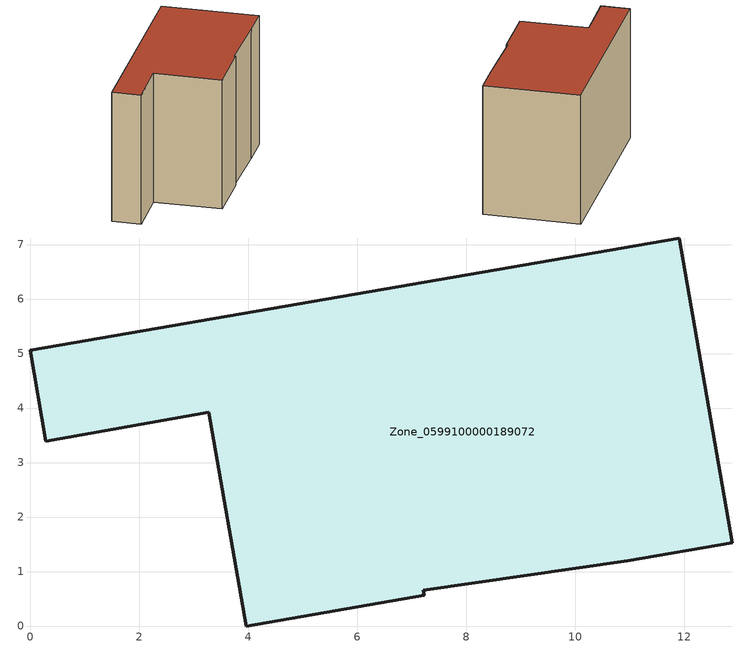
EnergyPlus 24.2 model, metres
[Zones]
Zone_0599100000189072
 floor ground (C_G): 10.96,1.2 7.21,0.65 7.23,0.56 3.96,0 3.27,3.92 0.28,3.39 0,5.06 11.9,7.12 12.88,1.53 z0
 wall outside (C_F): 11.9,7.12 0,5.06 0.28,3.39 3.27,3.92 3.96,0 7.23,0.56 7.21,0.65 10.96,1.2 12.88,1.53 11.9,7.12 z0:7.95
 roof outside (C_R): 10.96,1.2 12.88,1.53 11.9,7.12 0,5.06 0.28,3.39 3.27,3.92 3.96,0 7.23,0.56 7.21,0.65 z7.95
[BUILDING]
Pand.0599100000189072: North Axis=0; Terrain=City; Loads Convergence Tolerance Value=0.04; Temperature Convergence Tolerance Value=0.4; Solar Distribution=FullExterior; Maximum Number of Warmup Days=25; Minimum Number of Warmup Days=1
[Site:Location]
Rotterdam.The.Hague.AP_ZH_NLD Design_Conditions: Latitude=51.96; Longitude=4.45; Time Zone=1; Elevation=-4.5
[SITE:GROUNDTEMPERATURE:BUILDINGSURFACE]
18, 18, 18, 18, 18, 18, 18, 18, 18, 18, 18, 18
[MATERIAL] Thermal Absorptance=0.9; Solar Absorptance=0.7; Visible Absorptance=0.7
Name | Roughness | Thickness | Conductivity | Density | Specific Heat
G.TI.1975-1991 | MediumSmooth | 0.15 | 0.288461 | 540 | 1210
F.TI.1975-1991 | Rough | 0.3 | 0.230769 | 1920 | 840
R.TI.1975-1991 | MediumRough | 0.2 | 0.153846 | 1500 | 1000
[CONSTRUCTION]
C_G: G.TI.1975-1991
C_F: F.TI.1975-1991
C_R: R.TI.1975-1991
[ZONE]
Zone_0599100000189072: Type=1; Multiplier=1; Ceiling Height=Autocalculate; Volume=Autocalculate; Floor Area=autocalculate; Part of Total Floor Area=Yes
[ZONEINFILTRATION:DESIGNFLOWRATE]
Infil_Zone_0599100000189072: Zone or ZoneList or Space or SpaceList=Zone_0599100000189072; Schedule=AlwaysOn; Design Flow Rate Calculation Method=Flow/Area; Flow Rate per Floor Area=0.003; Constant Term Coefficient=1; Temperature Term Coefficient=0; Velocity Term Coefficient=0; Velocity Squared Term Coefficient=0
[HVACTEMPLATE:ZONE:IDEALLOADSAIRSYSTEM]
Zone_0599100000189072: Maximum Heating Supply Air Temperature=50; Minimum Cooling Supply Air Temperature=13; Maximum Heating Supply Air Humidity Ratio=0.0156; Minimum Cooling Supply Air Humidity Ratio=0.0077; Heating Limit=NoLimit; Cooling Limit=NoLimit; Dehumidification Control Type=ConstantSensibleHeatRatio; Cooling Sensible Heat Ratio=0.7; Dehumidification Setpoint=60; Humidification Control Type=None; Humidification Setpoint=30; Outdoor Air Method=None; Outdoor Air Flow Rate per Person=0.00944; Outdoor Air Flow Rate per Zone Floor Area=0; Outdoor Air Flow Rate per Zone=0; Demand Controlled Ventilation Type=None; Outdoor Air Economizer Type=NoEconomizer; Heat Recovery Type=None; Sensible Heat Recovery Effectiveness=0.7; Latent Heat Recovery Effectiveness=0.65
[ZONECONTROL:THERMOSTAT]
ThermostatControl_Zone_0599100000189072: Zone or ZoneList=Zone_0599100000189072; Control Type Schedule=DualSetpointControlType; Control 1=Thermostat_Zone_0599100000189072; Temperature Difference Between Cutout And Setpoint=0
[THERMOSTATSETPOINT:DUALSETPOINT]
Thermostat_Zone_0599100000189072: Heating Setpoint Temperature Schedule=HeatingSetpoint_Zone_0599100000189072; Cooling Setpoint Temperature Schedule=CoolingSetpoint_Zone_0599100000189072
[SCHEDULE:COMPACT]
HeatingSetpoint_Zone_0599100000189072: Through: 12/31, For: AllDays, Until: 24:00, 21
CoolingSetpoint_Zone_0599100000189072: Through: 12/31, For: AllDays, Until: 24:00, 24
DualSetpointControlType: Through: 12/31, For: AllDays, Until: 24:00, 4
AlwaysOn: Through: 12/31, For: AllDays, Until: 24:00, 1
